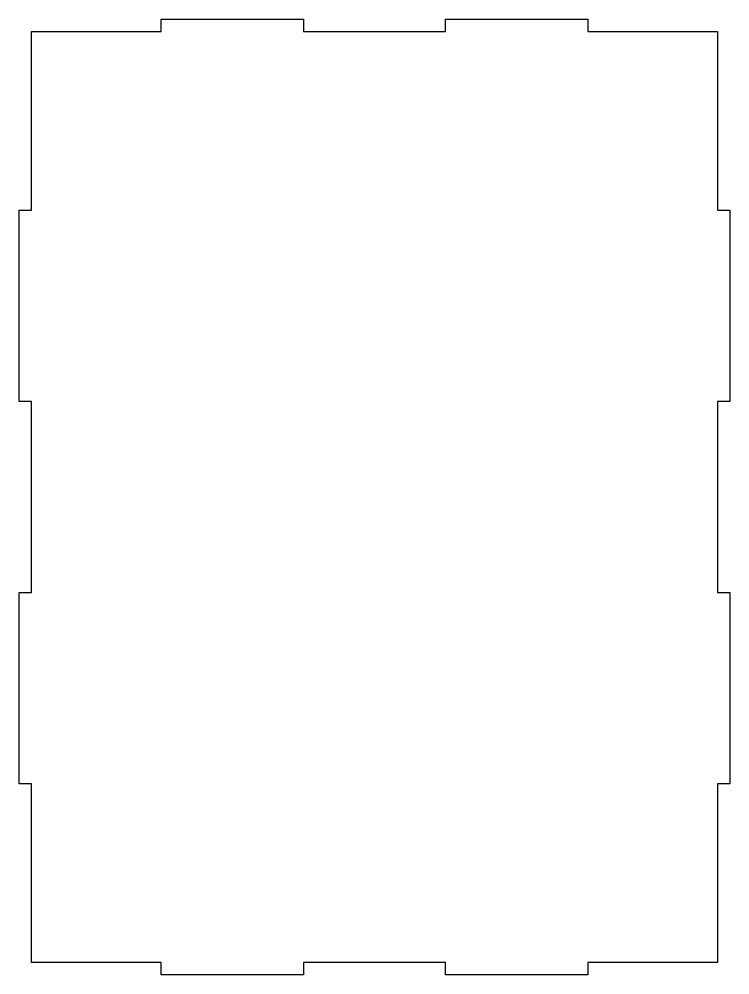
# Model space of a CAD drawing. Header units: millimetres. Extents: x 0 to 174, y -234 to 0.
import ezdxf

# ---------------------------------------------------------------- set-up
doc = ezdxf.new("R2010")
doc.units = ezdxf.units.MM
doc.layers.get('0').update_dxf_attribs({"linetype": 'CONTINUOUS'})

msp = doc.modelspace()

# ---------------------------------------------------------------- linework, layer by layer
msp.add_lwpolyline([(171, -3), (171, -46.8), (174, -46.8), (174, -93.6), (171, -93.6), (171, -140.4), (174, -140.4), (174, -187.2), (171, -187.2), (171, -231), (139.2, -231), (139.2, -234), (104.4, -234), (104.4, -231), (69.6, -231), (69.6, -234), (34.8, -234), (34.8, -231), (3, -231), (3, -187.2), (0, -187.2), (0, -140.4), (3, -140.4), (3, -93.6), (0, -93.6), (0, -46.8), (3, -46.8), (3, -3), (34.8, -3), (34.8, 0), (69.6, 0), (69.6, -3), (104.4, -3), (104.4, 0), (139.2, 0), (139.2, -3)], close=True)

doc.saveas('drawing.dxf')
